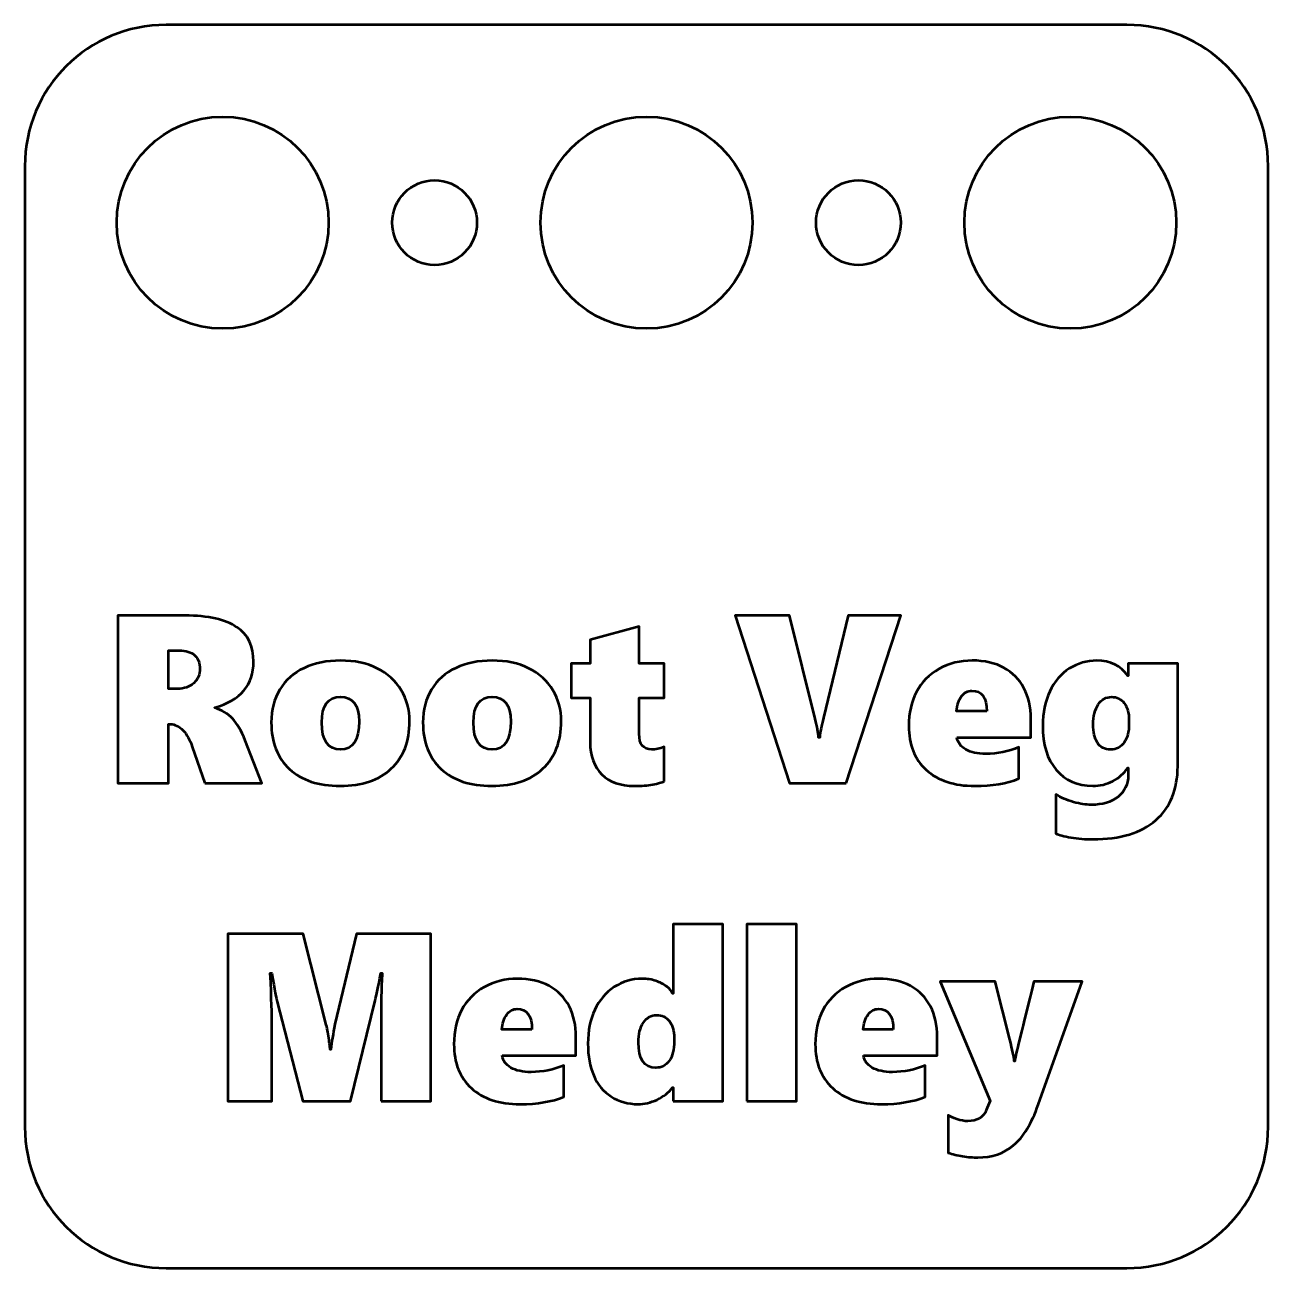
# Model space of a CAD drawing. Header units: centimetres. Extents: x -15.7 to 15.7, y -6.7 to 6.7.
# Drawn here: x -6.7 to -2.3, y -2.2 to 2.2 of the extents above; entities that cross this region are included whole.
import ezdxf

# ---------------------------------------------------------------- set-up
doc = ezdxf.new("R2010")
doc.units = ezdxf.units.CM
doc.header["$MEASUREMENT"] = 0
doc.layers.add('Layer 1', color=7, linetype='Continuous')

msp = doc.modelspace()

# ---------------------------------------------------------------- linework, layer by layer
at = {"layer": 'Layer 1', "lineweight": 53}
for centre, major_axis in [((-5.99999, 1.49999), (0, 0.37501)), ((-4.49999, 1.49999), (0, 0.37501)), ((-2.99999, 1.49999), (0, 0.37501)), ((-5.25, 1.5), (0, 0.15)), ((-3.75, 1.5), (0, 0.15))]:
    msp.add_ellipse(centre, major_axis=major_axis, ratio=1, dxfattribs=at)
msp.add_open_spline([(-6.7, -1.7), (-6.7, -1.7), (-6.7, 1.7), (-6.7, 1.7), (-6.7, 1.7), (-6.7, 1.97614), (-6.47614, 2.2), (-6.2, 2.2), (-6.2, 2.2), (-6.2, 2.2), (-2.8, 2.2), (-2.8, 2.2), (-2.8, 2.2), (-2.52386, 2.2), (-2.3, 1.97614), (-2.3, 1.7), (-2.3, 1.7), (-2.3, 1.7), (-2.3, -1.7), (-2.3, -1.7), (-2.3, -1.7), (-2.3, -1.97614), (-2.52386, -2.2), (-2.8, -2.2), (-2.8, -2.2), (-2.8, -2.2), (-6.2, -2.2), (-6.2, -2.2), (-6.2, -2.2), (-6.47614, -2.2), (-6.7, -1.97614), (-6.7, -1.7)], degree=3, knots=[0, 0, 0, 0, 0.1111111, 0.1111111, 0.1111111, 0.1111111, 0.2222222, 0.2222222, 0.2222222, 0.2222222, 0.3333333, 0.3333333, 0.3333333, 0.3333333, 0.4444444, 0.4444444, 0.4444444, 0.4444444, 0.5555556, 0.5555556, 0.5555556, 0.5555556, 0.6666667, 0.6666667, 0.6666667, 0.6666667, 0.7777778, 0.7777778, 0.7777778, 0.7777778, 1, 1, 1, 1], dxfattribs=at)
at = {"layer": 'Layer 1', "color": 5, "lineweight": 53}
for points, knots in [([(-6.0631, -0.48323), (-6.0631, -0.48323), (-6.10741, -0.35552), (-6.10741, -0.35552), (-6.10741, -0.35552), (-6.11587, -0.33041), (-6.12702, -0.31079), (-6.14057, -0.2964), (-6.14057, -0.2964), (-6.15425, -0.28215), (-6.16907, -0.27495), (-6.18502, -0.27495), (-6.18502, -0.27495), (-6.18502, -0.27495), (-6.19207, -0.27495), (-6.19207, -0.27495), (-6.19207, -0.27495), (-6.19207, -0.27495), (-6.19207, -0.48323), (-6.19207, -0.48323), (-6.19207, -0.48323), (-6.19207, -0.48323), (-6.37072, -0.48323), (-6.37072, -0.48323), (-6.37072, -0.48323), (-6.37072, -0.48323), (-6.37072, 0.10944), (-6.37072, 0.10944), (-6.37072, 0.10944), (-6.37072, 0.10944), (-6.13365, 0.10944), (-6.13365, 0.10944), (-6.13365, 0.10944), (-6.05068, 0.10944), (-5.98944, 0.09589), (-5.94992, 0.06866), (-5.94992, 0.06866), (-5.91041, 0.04156), (-5.89066, 0.00092), (-5.89066, -0.0534), (-5.89066, -0.0534), (-5.89066, -0.09419), (-5.90209, -0.12833), (-5.92509, -0.15585), (-5.92509, -0.15585), (-5.94809, -0.18351), (-5.98238, -0.20341), (-6.02782, -0.21582), (-6.02782, -0.21582), (-6.02782, -0.21582), (-6.02782, -0.21752), (-6.02782, -0.21752), (-6.02782, -0.21752), (-6.0027, -0.22514), (-5.98182, -0.2377), (-5.96516, -0.25505), (-5.96516, -0.25505), (-5.94837, -0.27241), (-5.93341, -0.29823), (-5.92029, -0.33238), (-5.92029, -0.33238), (-5.92029, -0.33238), (-5.86187, -0.48323), (-5.86187, -0.48323), (-5.86187, -0.48323), (-5.86187, -0.48323), (-6.0631, -0.48323), (-6.0631, -0.48323)], [0, 0, 0, 0, 0.0555556, 0.0555556, 0.0555556, 0.0555556, 0.1111111, 0.1111111, 0.1111111, 0.1111111, 0.1666667, 0.1666667, 0.1666667, 0.1666667, 0.2222222, 0.2222222, 0.2222222, 0.2222222, 0.2777778, 0.2777778, 0.2777778, 0.2777778, 0.3333333, 0.3333333, 0.3333333, 0.3333333, 0.3888889, 0.3888889, 0.3888889, 0.3888889, 0.4444444, 0.4444444, 0.4444444, 0.4444444, 0.5, 0.5, 0.5, 0.5, 0.5555556, 0.5555556, 0.5555556, 0.5555556, 0.6111111, 0.6111111, 0.6111111, 0.6111111, 0.6666667, 0.6666667, 0.6666667, 0.6666667, 0.7222222, 0.7222222, 0.7222222, 0.7222222, 0.7777778, 0.7777778, 0.7777778, 0.7777778, 0.8333333, 0.8333333, 0.8333333, 0.8333333, 0.8888889, 0.8888889, 0.8888889, 0.8888889, 1, 1, 1, 1]), ([(-3.79374, -0.48323), (-3.79374, -0.48323), (-3.99426, -0.48323), (-3.99426, -0.48323), (-3.99426, -0.48323), (-3.99426, -0.48323), (-4.18575, 0.10944), (-4.18575, 0.10944), (-4.18575, 0.10944), (-4.18575, 0.10944), (-3.99355, 0.10944), (-3.99355, 0.10944), (-3.99355, 0.10944), (-3.99355, 0.10944), (-3.90296, -0.25548), (-3.90296, -0.25548), (-3.90296, -0.25548), (-3.89576, -0.28483), (-3.89181, -0.30698), (-3.89096, -0.32152), (-3.89096, -0.32152), (-3.89096, -0.32152), (-3.88687, -0.32152), (-3.88687, -0.32152), (-3.88687, -0.32152), (-3.88518, -0.30303), (-3.8808, -0.28017), (-3.87403, -0.25294), (-3.87403, -0.25294), (-3.87403, -0.25294), (-3.78598, 0.10944), (-3.78598, 0.10944), (-3.78598, 0.10944), (-3.78598, 0.10944), (-3.59985, 0.10944), (-3.59985, 0.10944), (-3.59985, 0.10944), (-3.59985, 0.10944), (-3.79374, -0.48323), (-3.79374, -0.48323)], [0, 0, 0, 0, 0.0909091, 0.0909091, 0.0909091, 0.0909091, 0.1818182, 0.1818182, 0.1818182, 0.1818182, 0.2727273, 0.2727273, 0.2727273, 0.2727273, 0.3636364, 0.3636364, 0.3636364, 0.3636364, 0.4545455, 0.4545455, 0.4545455, 0.4545455, 0.5454545, 0.5454545, 0.5454545, 0.5454545, 0.6363636, 0.6363636, 0.6363636, 0.6363636, 0.7272727, 0.7272727, 0.7272727, 0.7272727, 0.8181818, 0.8181818, 0.8181818, 0.8181818, 1, 1, 1, 1]), ([(-4.43791, -0.4773), (-4.44595, -0.48111), (-4.45893, -0.48478), (-4.47714, -0.48817), (-4.47714, -0.48817), (-4.49534, -0.4917), (-4.51721, -0.49339), (-4.5429, -0.49339), (-4.5429, -0.49339), (-4.59186, -0.49339), (-4.63024, -0.47984), (-4.65804, -0.45289), (-4.65804, -0.45289), (-4.6857, -0.42594), (-4.69953, -0.38742), (-4.69953, -0.3376), (-4.69953, -0.3376), (-4.69953, -0.3376), (-4.69953, -0.18182), (-4.69953, -0.18182), (-4.69953, -0.18182), (-4.69953, -0.18182), (-4.76642, -0.18182), (-4.76642, -0.18182), (-4.76642, -0.18182), (-4.76642, -0.18182), (-4.76642, -0.05989), (-4.76642, -0.05989), (-4.76642, -0.05989), (-4.76642, -0.05989), (-4.69953, -0.05989), (-4.69953, -0.05989), (-4.69953, -0.05989), (-4.69953, -0.05989), (-4.69953, 0.02336), (-4.69953, 0.02336), (-4.69953, 0.02336), (-4.69953, 0.02336), (-4.52596, 0.07134), (-4.52596, 0.07134), (-4.52596, 0.07134), (-4.52596, 0.07134), (-4.52596, -0.05989), (-4.52596, -0.05989), (-4.52596, -0.05989), (-4.52596, -0.05989), (-4.43791, -0.05989), (-4.43791, -0.05989), (-4.43791, -0.05989), (-4.43791, -0.05989), (-4.43791, -0.18182), (-4.43791, -0.18182), (-4.43791, -0.18182), (-4.43791, -0.18182), (-4.52596, -0.18182), (-4.52596, -0.18182), (-4.52596, -0.18182), (-4.52596, -0.18182), (-4.52596, -0.30882), (-4.52596, -0.30882), (-4.52596, -0.30882), (-4.52596, -0.34607), (-4.51115, -0.3647), (-4.48165, -0.3647), (-4.48165, -0.3647), (-4.46797, -0.3647), (-4.45329, -0.36159), (-4.43791, -0.35538), (-4.43791, -0.35538), (-4.43791, -0.35538), (-4.43791, -0.4773), (-4.43791, -0.4773)], [0, 0, 0, 0, 0.0526316, 0.0526316, 0.0526316, 0.0526316, 0.1052632, 0.1052632, 0.1052632, 0.1052632, 0.1578947, 0.1578947, 0.1578947, 0.1578947, 0.2105263, 0.2105263, 0.2105263, 0.2105263, 0.2631579, 0.2631579, 0.2631579, 0.2631579, 0.3157895, 0.3157895, 0.3157895, 0.3157895, 0.3684211, 0.3684211, 0.3684211, 0.3684211, 0.4210526, 0.4210526, 0.4210526, 0.4210526, 0.4736842, 0.4736842, 0.4736842, 0.4736842, 0.5263158, 0.5263158, 0.5263158, 0.5263158, 0.5789474, 0.5789474, 0.5789474, 0.5789474, 0.6315789, 0.6315789, 0.6315789, 0.6315789, 0.6842105, 0.6842105, 0.6842105, 0.6842105, 0.7368421, 0.7368421, 0.7368421, 0.7368421, 0.7894737, 0.7894737, 0.7894737, 0.7894737, 0.8421053, 0.8421053, 0.8421053, 0.8421053, 0.8947368, 0.8947368, 0.8947368, 0.8947368, 1, 1, 1, 1]), ([(-6.08031, -0.07866), (-6.08031, -0.05877), (-6.08638, -0.0431), (-6.09852, -0.03153), (-6.09852, -0.03153), (-6.11051, -0.01996), (-6.12956, -0.01417), (-6.15538, -0.01417), (-6.15538, -0.01417), (-6.15538, -0.01417), (-6.19207, -0.01417), (-6.19207, -0.01417), (-6.19207, -0.01417), (-6.19207, -0.01417), (-6.19207, -0.14964), (-6.19207, -0.14964), (-6.19207, -0.14964), (-6.19207, -0.14964), (-6.1599, -0.14964), (-6.1599, -0.14964), (-6.1599, -0.14964), (-6.13591, -0.14964), (-6.11672, -0.14287), (-6.10218, -0.12946), (-6.10218, -0.12946), (-6.08765, -0.11592), (-6.08031, -0.09898), (-6.08031, -0.07866)], [0, 0, 0, 0, 0.125, 0.125, 0.125, 0.125, 0.25, 0.25, 0.25, 0.25, 0.375, 0.375, 0.375, 0.375, 0.5, 0.5, 0.5, 0.5, 0.625, 0.625, 0.625, 0.625, 0.75, 0.75, 0.75, 0.75, 1, 1, 1, 1]), ([(-5.33849, -0.26408), (-5.33849, -0.33549), (-5.36008, -0.39151), (-5.40312, -0.43229), (-5.40312, -0.43229), (-5.4463, -0.47307), (-5.50655, -0.49339), (-5.58402, -0.49339), (-5.58402, -0.49339), (-5.66093, -0.49339), (-5.72076, -0.47349), (-5.76366, -0.4337), (-5.76366, -0.4337), (-5.80641, -0.39391), (-5.82786, -0.33901), (-5.82786, -0.26902), (-5.82786, -0.26902), (-5.82786, -0.22415), (-5.81784, -0.1852), (-5.79767, -0.15218), (-5.79767, -0.15218), (-5.77763, -0.11916), (-5.74898, -0.09376), (-5.71173, -0.07612), (-5.71173, -0.07612), (-5.67447, -0.05848), (-5.63172, -0.04973), (-5.58318, -0.04973), (-5.58318, -0.04973), (-5.53308, -0.04973), (-5.48962, -0.05891), (-5.45279, -0.07739), (-5.45279, -0.07739), (-5.41596, -0.09588), (-5.38774, -0.12142), (-5.36798, -0.1543), (-5.36798, -0.1543), (-5.34837, -0.18704), (-5.33849, -0.22358), (-5.33849, -0.26408)], [0, 0, 0, 0, 0.0909091, 0.0909091, 0.0909091, 0.0909091, 0.1818182, 0.1818182, 0.1818182, 0.1818182, 0.2727273, 0.2727273, 0.2727273, 0.2727273, 0.3636364, 0.3636364, 0.3636364, 0.3636364, 0.4545455, 0.4545455, 0.4545455, 0.4545455, 0.5454545, 0.5454545, 0.5454545, 0.5454545, 0.6363636, 0.6363636, 0.6363636, 0.6363636, 0.7272727, 0.7272727, 0.7272727, 0.7272727, 0.8181818, 0.8181818, 0.8181818, 0.8181818, 1, 1, 1, 1]), ([(-4.80184, -0.26408), (-4.80184, -0.33549), (-4.82343, -0.39151), (-4.86647, -0.43229), (-4.86647, -0.43229), (-4.90965, -0.47307), (-4.9699, -0.49339), (-5.04737, -0.49339), (-5.04737, -0.49339), (-5.12428, -0.49339), (-5.18411, -0.47349), (-5.22701, -0.4337), (-5.22701, -0.4337), (-5.26976, -0.39391), (-5.29121, -0.33901), (-5.29121, -0.26902), (-5.29121, -0.26902), (-5.29121, -0.22415), (-5.28119, -0.1852), (-5.26102, -0.15218), (-5.26102, -0.15218), (-5.24098, -0.11916), (-5.21233, -0.09376), (-5.17508, -0.07612), (-5.17508, -0.07612), (-5.13782, -0.05848), (-5.09507, -0.04973), (-5.04653, -0.04973), (-5.04653, -0.04973), (-4.99643, -0.04973), (-4.95297, -0.05891), (-4.91614, -0.07739), (-4.91614, -0.07739), (-4.87931, -0.09588), (-4.85109, -0.12142), (-4.83133, -0.1543), (-4.83133, -0.1543), (-4.81172, -0.18704), (-4.80184, -0.22358), (-4.80184, -0.26408)], [0, 0, 0, 0, 0.0909091, 0.0909091, 0.0909091, 0.0909091, 0.1818182, 0.1818182, 0.1818182, 0.1818182, 0.2727273, 0.2727273, 0.2727273, 0.2727273, 0.3636364, 0.3636364, 0.3636364, 0.3636364, 0.4545455, 0.4545455, 0.4545455, 0.4545455, 0.5454545, 0.5454545, 0.5454545, 0.5454545, 0.6363636, 0.6363636, 0.6363636, 0.6363636, 0.7272727, 0.7272727, 0.7272727, 0.7272727, 0.8181818, 0.8181818, 0.8181818, 0.8181818, 1, 1, 1, 1]), ([(-3.40159, -0.32152), (-3.39849, -0.33972), (-3.38805, -0.35397), (-3.37012, -0.36441), (-3.37012, -0.36441), (-3.3522, -0.37472), (-3.3285, -0.37994), (-3.299, -0.37994), (-3.299, -0.37994), (-3.25794, -0.37994), (-3.21899, -0.37203), (-3.18231, -0.35623), (-3.18231, -0.35623), (-3.18231, -0.35623), (-3.18231, -0.46771), (-3.18231, -0.46771), (-3.18231, -0.46771), (-3.22506, -0.48478), (-3.27685, -0.49339), (-3.33781, -0.49339), (-3.33781, -0.49339), (-3.41161, -0.49339), (-3.46904, -0.47448), (-3.51011, -0.4368), (-3.51011, -0.4368), (-3.55117, -0.39913), (-3.57177, -0.3472), (-3.57177, -0.28102), (-3.57177, -0.28102), (-3.57177, -0.23558), (-3.56274, -0.1955), (-3.54468, -0.16079), (-3.54468, -0.16079), (-3.52662, -0.12622), (-3.49995, -0.09898), (-3.46453, -0.07923), (-3.46453, -0.07923), (-3.42911, -0.05961), (-3.39016, -0.04973), (-3.34741, -0.04973), (-3.34741, -0.04973), (-3.30366, -0.04973), (-3.26613, -0.0582), (-3.23494, -0.07528), (-3.23494, -0.07528), (-3.2039, -0.09235), (-3.18019, -0.11634), (-3.1641, -0.14724), (-3.1641, -0.14724), (-3.14801, -0.17801), (-3.13997, -0.21413), (-3.13997, -0.25548), (-3.13997, -0.25548), (-3.13997, -0.25548), (-3.13997, -0.32152), (-3.13997, -0.32152), (-3.13997, -0.32152), (-3.13997, -0.32152), (-3.40159, -0.32152), (-3.40159, -0.32152)], [0, 0, 0, 0, 0.0625, 0.0625, 0.0625, 0.0625, 0.125, 0.125, 0.125, 0.125, 0.1875, 0.1875, 0.1875, 0.1875, 0.25, 0.25, 0.25, 0.25, 0.3125, 0.3125, 0.3125, 0.3125, 0.375, 0.375, 0.375, 0.375, 0.4375, 0.4375, 0.4375, 0.4375, 0.5, 0.5, 0.5, 0.5, 0.5625, 0.5625, 0.5625, 0.5625, 0.625, 0.625, 0.625, 0.625, 0.6875, 0.6875, 0.6875, 0.6875, 0.75, 0.75, 0.75, 0.75, 0.8125, 0.8125, 0.8125, 0.8125, 0.875, 0.875, 0.875, 0.875, 1, 1, 1, 1]), ([(-2.62011, -0.4241), (-2.62011, -0.50553), (-2.64565, -0.56888), (-2.69688, -0.61418), (-2.69688, -0.61418), (-2.74796, -0.65948), (-2.82261, -0.6822), (-2.92082, -0.6822), (-2.92082, -0.6822), (-2.94721, -0.6822), (-2.97289, -0.68008), (-2.99773, -0.67599), (-2.99773, -0.67599), (-3.02256, -0.6719), (-3.04034, -0.66724), (-3.05107, -0.66188), (-3.05107, -0.66188), (-3.05107, -0.66188), (-3.05107, -0.52387), (-3.05107, -0.52387), (-3.05107, -0.52387), (-3.03343, -0.53488), (-3.01268, -0.54377), (-2.98898, -0.5504), (-2.98898, -0.5504), (-2.96527, -0.55703), (-2.94424, -0.56028), (-2.92576, -0.56028), (-2.92576, -0.56028), (-2.88625, -0.56028), (-2.85464, -0.55082), (-2.83093, -0.53177), (-2.83093, -0.53177), (-2.80723, -0.51272), (-2.79537, -0.48746), (-2.79537, -0.456), (-2.79537, -0.456), (-2.79537, -0.456), (-2.79537, -0.42989), (-2.79537, -0.42989), (-2.79537, -0.42989), (-2.79537, -0.42989), (-2.79707, -0.42989), (-2.79707, -0.42989), (-2.79707, -0.42989), (-2.80977, -0.44908), (-2.82712, -0.46446), (-2.84928, -0.47603), (-2.84928, -0.47603), (-2.87157, -0.4876), (-2.89528, -0.49339), (-2.92068, -0.49339), (-2.92068, -0.49339), (-2.97529, -0.49339), (-3.01833, -0.47448), (-3.05008, -0.43652), (-3.05008, -0.43652), (-3.08183, -0.3987), (-3.09763, -0.34649), (-3.09763, -0.27989), (-3.09763, -0.27989), (-3.09763, -0.23417), (-3.08931, -0.19381), (-3.0728, -0.15881), (-3.0728, -0.15881), (-3.05629, -0.12382), (-3.03329, -0.09687), (-3.00379, -0.0781), (-3.00379, -0.0781), (-2.9743, -0.05919), (-2.9417, -0.04973), (-2.90614, -0.04973), (-2.90614, -0.04973), (-2.85746, -0.04973), (-2.82105, -0.0678), (-2.79707, -0.10392), (-2.79707, -0.10392), (-2.79707, -0.10392), (-2.79537, -0.10392), (-2.79537, -0.10392), (-2.79537, -0.10392), (-2.79537, -0.10392), (-2.79537, -0.05989), (-2.79537, -0.05989), (-2.79537, -0.05989), (-2.79537, -0.05989), (-2.62011, -0.05989), (-2.62011, -0.05989), (-2.62011, -0.05989), (-2.62011, -0.05989), (-2.62011, -0.4241), (-2.62011, -0.4241)], [0, 0, 0, 0, 0.0416667, 0.0416667, 0.0416667, 0.0416667, 0.0833333, 0.0833333, 0.0833333, 0.0833333, 0.125, 0.125, 0.125, 0.125, 0.1666667, 0.1666667, 0.1666667, 0.1666667, 0.2083333, 0.2083333, 0.2083333, 0.2083333, 0.25, 0.25, 0.25, 0.25, 0.2916667, 0.2916667, 0.2916667, 0.2916667, 0.3333333, 0.3333333, 0.3333333, 0.3333333, 0.375, 0.375, 0.375, 0.375, 0.4166667, 0.4166667, 0.4166667, 0.4166667, 0.4583333, 0.4583333, 0.4583333, 0.4583333, 0.5, 0.5, 0.5, 0.5, 0.5416667, 0.5416667, 0.5416667, 0.5416667, 0.5833333, 0.5833333, 0.5833333, 0.5833333, 0.625, 0.625, 0.625, 0.625, 0.6666667, 0.6666667, 0.6666667, 0.6666667, 0.7083333, 0.7083333, 0.7083333, 0.7083333, 0.75, 0.75, 0.75, 0.75, 0.7916667, 0.7916667, 0.7916667, 0.7916667, 0.8333333, 0.8333333, 0.8333333, 0.8333333, 0.875, 0.875, 0.875, 0.875, 0.9166667, 0.9166667, 0.9166667, 0.9166667, 1, 1, 1, 1]), ([(-3.29576, -0.22923), (-3.29576, -0.18069), (-3.31326, -0.15642), (-3.34825, -0.15642), (-3.34825, -0.15642), (-3.36293, -0.15642), (-3.37506, -0.16305), (-3.38508, -0.17631), (-3.38508, -0.17631), (-3.39496, -0.18972), (-3.40075, -0.20722), (-3.40244, -0.22923), (-3.40244, -0.22923), (-3.40244, -0.22923), (-3.29576, -0.22923), (-3.29576, -0.22923)], [0, 0, 0, 0, 0.2, 0.2, 0.2, 0.2, 0.4, 0.4, 0.4, 0.4, 0.6, 0.6, 0.6, 0.6, 1, 1, 1, 1]), ([(-5.51714, -0.26493), (-5.51714, -0.20722), (-5.53915, -0.17843), (-5.58318, -0.17843), (-5.58318, -0.17843), (-5.6272, -0.17843), (-5.64922, -0.20863), (-5.64922, -0.26902), (-5.64922, -0.26902), (-5.64922, -0.3328), (-5.62692, -0.3647), (-5.58233, -0.3647), (-5.58233, -0.3647), (-5.53887, -0.3647), (-5.51714, -0.33139), (-5.51714, -0.26493)], [0, 0, 0, 0, 0.2, 0.2, 0.2, 0.2, 0.4, 0.4, 0.4, 0.4, 0.6, 0.6, 0.6, 0.6, 1, 1, 1, 1]), ([(-4.98049, -0.26493), (-4.98049, -0.20722), (-5.0025, -0.17843), (-5.04653, -0.17843), (-5.04653, -0.17843), (-5.09055, -0.17843), (-5.11257, -0.20863), (-5.11257, -0.26902), (-5.11257, -0.26902), (-5.11257, -0.3328), (-5.09027, -0.3647), (-5.04568, -0.3647), (-5.04568, -0.3647), (-5.00222, -0.3647), (-4.98049, -0.33139), (-4.98049, -0.26493)], [0, 0, 0, 0, 0.2, 0.2, 0.2, 0.2, 0.4, 0.4, 0.4, 0.4, 0.6, 0.6, 0.6, 0.6, 1, 1, 1, 1]), ([(-2.79241, -0.25957), (-2.79241, -0.23473), (-2.79805, -0.21498), (-2.8092, -0.2003), (-2.8092, -0.2003), (-2.82035, -0.18577), (-2.83517, -0.17843), (-2.85365, -0.17843), (-2.85365, -0.17843), (-2.87355, -0.17843), (-2.88935, -0.18732), (-2.90121, -0.20496), (-2.90121, -0.20496), (-2.91306, -0.2226), (-2.91899, -0.24616), (-2.91899, -0.27565), (-2.91899, -0.27565), (-2.91899, -0.30303), (-2.91405, -0.32462), (-2.90417, -0.34071), (-2.90417, -0.34071), (-2.89415, -0.35665), (-2.87849, -0.3647), (-2.8569, -0.3647), (-2.8569, -0.3647), (-2.83686, -0.3647), (-2.82105, -0.35651), (-2.80962, -0.34), (-2.80962, -0.34), (-2.79819, -0.32363), (-2.79241, -0.30162), (-2.79241, -0.2741), (-2.79241, -0.2741), (-2.79241, -0.2741), (-2.79241, -0.25957), (-2.79241, -0.25957)], [0, 0, 0, 0, 0.1, 0.1, 0.1, 0.1, 0.2, 0.2, 0.2, 0.2, 0.3, 0.3, 0.3, 0.3, 0.4, 0.4, 0.4, 0.4, 0.5, 0.5, 0.5, 0.5, 0.6, 0.6, 0.6, 0.6, 0.7, 0.7, 0.7, 0.7, 0.8, 0.8, 0.8, 0.8, 1, 1, 1, 1]), ([(-4.40589, -1.60944), (-4.40589, -1.60944), (-4.40589, -1.56033), (-4.40589, -1.56033), (-4.40589, -1.56033), (-4.40589, -1.56033), (-4.40758, -1.56033), (-4.40758, -1.56033), (-4.40758, -1.56033), (-4.42155, -1.57868), (-4.4399, -1.59321), (-4.46247, -1.6038), (-4.46247, -1.6038), (-4.48519, -1.61438), (-4.50749, -1.6196), (-4.5295, -1.6196), (-4.5295, -1.6196), (-4.56563, -1.6196), (-4.59752, -1.61071), (-4.62504, -1.59293), (-4.62504, -1.59293), (-4.65255, -1.57515), (-4.67315, -1.55031), (-4.68684, -1.51842), (-4.68684, -1.51842), (-4.70053, -1.48639), (-4.7073, -1.44871), (-4.7073, -1.40525), (-4.7073, -1.40525), (-4.7073, -1.36038), (-4.69912, -1.32058), (-4.68289, -1.28587), (-4.68289, -1.28587), (-4.66666, -1.25116), (-4.6438, -1.22421), (-4.61431, -1.20487), (-4.61431, -1.20487), (-4.58482, -1.18554), (-4.55166, -1.17594), (-4.51511, -1.17594), (-4.51511, -1.17594), (-4.49761, -1.17594), (-4.48167, -1.17848), (-4.46685, -1.18342), (-4.46685, -1.18342), (-4.45217, -1.18836), (-4.43933, -1.195), (-4.42847, -1.20346), (-4.42847, -1.20346), (-4.4176, -1.21179), (-4.41055, -1.22011), (-4.40758, -1.22844), (-4.40758, -1.22844), (-4.40758, -1.22844), (-4.40589, -1.22844), (-4.40589, -1.22844), (-4.40589, -1.22844), (-4.40589, -1.22844), (-4.40589, -0.9829), (-4.40589, -0.9829), (-4.40589, -0.9829), (-4.40589, -0.9829), (-4.22978, -0.9829), (-4.22978, -0.9829), (-4.22978, -0.9829), (-4.22978, -0.9829), (-4.22978, -1.60944), (-4.22978, -1.60944), (-4.22978, -1.60944), (-4.22978, -1.60944), (-4.40589, -1.60944), (-4.40589, -1.60944)], [0, 0, 0, 0, 0.0526316, 0.0526316, 0.0526316, 0.0526316, 0.1052632, 0.1052632, 0.1052632, 0.1052632, 0.1578947, 0.1578947, 0.1578947, 0.1578947, 0.2105263, 0.2105263, 0.2105263, 0.2105263, 0.2631579, 0.2631579, 0.2631579, 0.2631579, 0.3157895, 0.3157895, 0.3157895, 0.3157895, 0.3684211, 0.3684211, 0.3684211, 0.3684211, 0.4210526, 0.4210526, 0.4210526, 0.4210526, 0.4736842, 0.4736842, 0.4736842, 0.4736842, 0.5263158, 0.5263158, 0.5263158, 0.5263158, 0.5789474, 0.5789474, 0.5789474, 0.5789474, 0.6315789, 0.6315789, 0.6315789, 0.6315789, 0.6842105, 0.6842105, 0.6842105, 0.6842105, 0.7368421, 0.7368421, 0.7368421, 0.7368421, 0.7894737, 0.7894737, 0.7894737, 0.7894737, 0.8421053, 0.8421053, 0.8421053, 0.8421053, 0.8947368, 0.8947368, 0.8947368, 0.8947368, 1, 1, 1, 1]), ([(-4.14498, -1.60944), (-4.14498, -1.60944), (-4.14498, -0.9829), (-4.14498, -0.9829), (-4.14498, -0.9829), (-4.14498, -0.9829), (-3.96887, -0.9829), (-3.96887, -0.9829), (-3.96887, -0.9829), (-3.96887, -0.9829), (-3.96887, -1.60944), (-3.96887, -1.60944), (-3.96887, -1.60944), (-3.96887, -1.60944), (-4.14498, -1.60944), (-4.14498, -1.60944)], [0, 0, 0, 0, 0.2, 0.2, 0.2, 0.2, 0.4, 0.4, 0.4, 0.4, 0.6, 0.6, 0.6, 0.6, 1, 1, 1, 1]), ([(-5.43953, -1.60944), (-5.43953, -1.60944), (-5.43953, -1.2846), (-5.43953, -1.2846), (-5.43953, -1.2846), (-5.43953, -1.25398), (-5.43855, -1.2204), (-5.43671, -1.18371), (-5.43671, -1.18371), (-5.43671, -1.18371), (-5.43544, -1.15647), (-5.43544, -1.15647), (-5.43544, -1.15647), (-5.43544, -1.15647), (-5.44038, -1.15647), (-5.44038, -1.15647), (-5.44038, -1.15647), (-5.44913, -1.20304), (-5.4559, -1.23521), (-5.46056, -1.25313), (-5.46056, -1.25313), (-5.46056, -1.25313), (-5.54791, -1.60944), (-5.54791, -1.60944), (-5.54791, -1.60944), (-5.54791, -1.60944), (-5.71569, -1.60944), (-5.71569, -1.60944), (-5.71569, -1.60944), (-5.71569, -1.60944), (-5.80699, -1.25737), (-5.80699, -1.25737), (-5.80699, -1.25737), (-5.80953, -1.24848), (-5.81602, -1.21489), (-5.82646, -1.15647), (-5.82646, -1.15647), (-5.82646, -1.15647), (-5.8314, -1.15647), (-5.8314, -1.15647), (-5.8314, -1.15647), (-5.82759, -1.24904), (-5.82562, -1.3069), (-5.82562, -1.33004), (-5.82562, -1.33004), (-5.82562, -1.33004), (-5.82562, -1.60944), (-5.82562, -1.60944), (-5.82562, -1.60944), (-5.82562, -1.60944), (-5.98225, -1.60944), (-5.98225, -1.60944), (-5.98225, -1.60944), (-5.98225, -1.60944), (-5.98225, -1.01677), (-5.98225, -1.01677), (-5.98225, -1.01677), (-5.98225, -1.01677), (-5.71484, -1.01677), (-5.71484, -1.01677), (-5.71484, -1.01677), (-5.71484, -1.01677), (-5.63342, -1.33851), (-5.63342, -1.33851), (-5.63342, -1.33851), (-5.63145, -1.34514), (-5.62891, -1.35854), (-5.62566, -1.37886), (-5.62566, -1.37886), (-5.62256, -1.39904), (-5.62058, -1.41471), (-5.61973, -1.42571), (-5.61973, -1.42571), (-5.61973, -1.42571), (-5.61719, -1.42571), (-5.61719, -1.42571), (-5.61719, -1.42571), (-5.61423, -1.40059), (-5.60943, -1.3711), (-5.6028, -1.33695), (-5.6028, -1.33695), (-5.6028, -1.33695), (-5.52674, -1.01677), (-5.52674, -1.01677), (-5.52674, -1.01677), (-5.52674, -1.01677), (-5.26343, -1.01677), (-5.26343, -1.01677), (-5.26343, -1.01677), (-5.26343, -1.01677), (-5.26343, -1.60944), (-5.26343, -1.60944), (-5.26343, -1.60944), (-5.26343, -1.60944), (-5.43953, -1.60944), (-5.43953, -1.60944)], [0, 0, 0, 0, 0.04, 0.04, 0.04, 0.04, 0.08, 0.08, 0.08, 0.08, 0.12, 0.12, 0.12, 0.12, 0.16, 0.16, 0.16, 0.16, 0.2, 0.2, 0.2, 0.2, 0.24, 0.24, 0.24, 0.24, 0.28, 0.28, 0.28, 0.28, 0.32, 0.32, 0.32, 0.32, 0.36, 0.36, 0.36, 0.36, 0.4, 0.4, 0.4, 0.4, 0.44, 0.44, 0.44, 0.44, 0.48, 0.48, 0.48, 0.48, 0.52, 0.52, 0.52, 0.52, 0.56, 0.56, 0.56, 0.56, 0.6, 0.6, 0.6, 0.6, 0.64, 0.64, 0.64, 0.64, 0.68, 0.68, 0.68, 0.68, 0.72, 0.72, 0.72, 0.72, 0.76, 0.76, 0.76, 0.76, 0.8, 0.8, 0.8, 0.8, 0.84, 0.84, 0.84, 0.84, 0.88, 0.88, 0.88, 0.88, 0.92, 0.92, 0.92, 0.92, 1, 1, 1, 1]), ([(-5.01126, -1.44773), (-5.00816, -1.46593), (-4.99772, -1.48018), (-4.97979, -1.49062), (-4.97979, -1.49062), (-4.96187, -1.50093), (-4.93817, -1.50615), (-4.90867, -1.50615), (-4.90867, -1.50615), (-4.86761, -1.50615), (-4.82866, -1.49824), (-4.79198, -1.48244), (-4.79198, -1.48244), (-4.79198, -1.48244), (-4.79198, -1.59392), (-4.79198, -1.59392), (-4.79198, -1.59392), (-4.83473, -1.61099), (-4.88652, -1.6196), (-4.94748, -1.6196), (-4.94748, -1.6196), (-5.02128, -1.6196), (-5.07871, -1.60069), (-5.11978, -1.56301), (-5.11978, -1.56301), (-5.16084, -1.52534), (-5.18144, -1.47341), (-5.18144, -1.40723), (-5.18144, -1.40723), (-5.18144, -1.36179), (-5.17241, -1.32171), (-5.15435, -1.287), (-5.15435, -1.287), (-5.13629, -1.25243), (-5.10962, -1.22519), (-5.0742, -1.20544), (-5.0742, -1.20544), (-5.03878, -1.18582), (-4.99983, -1.17594), (-4.95708, -1.17594), (-4.95708, -1.17594), (-4.91333, -1.17594), (-4.8758, -1.18441), (-4.84461, -1.20149), (-4.84461, -1.20149), (-4.81357, -1.21856), (-4.78986, -1.24255), (-4.77377, -1.27345), (-4.77377, -1.27345), (-4.75768, -1.30422), (-4.74964, -1.34034), (-4.74964, -1.38169), (-4.74964, -1.38169), (-4.74964, -1.38169), (-4.74964, -1.44773), (-4.74964, -1.44773), (-4.74964, -1.44773), (-4.74964, -1.44773), (-5.01126, -1.44773), (-5.01126, -1.44773)], [0, 0, 0, 0, 0.0625, 0.0625, 0.0625, 0.0625, 0.125, 0.125, 0.125, 0.125, 0.1875, 0.1875, 0.1875, 0.1875, 0.25, 0.25, 0.25, 0.25, 0.3125, 0.3125, 0.3125, 0.3125, 0.375, 0.375, 0.375, 0.375, 0.4375, 0.4375, 0.4375, 0.4375, 0.5, 0.5, 0.5, 0.5, 0.5625, 0.5625, 0.5625, 0.5625, 0.625, 0.625, 0.625, 0.625, 0.6875, 0.6875, 0.6875, 0.6875, 0.75, 0.75, 0.75, 0.75, 0.8125, 0.8125, 0.8125, 0.8125, 0.875, 0.875, 0.875, 0.875, 1, 1, 1, 1]), ([(-3.7325, -1.44773), (-3.7294, -1.46593), (-3.71896, -1.48018), (-3.70103, -1.49062), (-3.70103, -1.49062), (-3.68311, -1.50093), (-3.65941, -1.50615), (-3.62991, -1.50615), (-3.62991, -1.50615), (-3.58885, -1.50615), (-3.5499, -1.49824), (-3.51322, -1.48244), (-3.51322, -1.48244), (-3.51322, -1.48244), (-3.51322, -1.59392), (-3.51322, -1.59392), (-3.51322, -1.59392), (-3.55597, -1.61099), (-3.60776, -1.6196), (-3.66872, -1.6196), (-3.66872, -1.6196), (-3.74252, -1.6196), (-3.79995, -1.60069), (-3.84102, -1.56301), (-3.84102, -1.56301), (-3.88208, -1.52534), (-3.90268, -1.47341), (-3.90268, -1.40723), (-3.90268, -1.40723), (-3.90268, -1.36179), (-3.89365, -1.32171), (-3.87559, -1.287), (-3.87559, -1.287), (-3.85753, -1.25243), (-3.83086, -1.22519), (-3.79544, -1.20544), (-3.79544, -1.20544), (-3.76002, -1.18582), (-3.72107, -1.17594), (-3.67832, -1.17594), (-3.67832, -1.17594), (-3.63457, -1.17594), (-3.59704, -1.18441), (-3.56585, -1.20149), (-3.56585, -1.20149), (-3.53481, -1.21856), (-3.5111, -1.24255), (-3.49501, -1.27345), (-3.49501, -1.27345), (-3.47892, -1.30422), (-3.47088, -1.34034), (-3.47088, -1.38169), (-3.47088, -1.38169), (-3.47088, -1.38169), (-3.47088, -1.44773), (-3.47088, -1.44773), (-3.47088, -1.44773), (-3.47088, -1.44773), (-3.7325, -1.44773), (-3.7325, -1.44773)], [0, 0, 0, 0, 0.0625, 0.0625, 0.0625, 0.0625, 0.125, 0.125, 0.125, 0.125, 0.1875, 0.1875, 0.1875, 0.1875, 0.25, 0.25, 0.25, 0.25, 0.3125, 0.3125, 0.3125, 0.3125, 0.375, 0.375, 0.375, 0.375, 0.4375, 0.4375, 0.4375, 0.4375, 0.5, 0.5, 0.5, 0.5, 0.5625, 0.5625, 0.5625, 0.5625, 0.625, 0.625, 0.625, 0.625, 0.6875, 0.6875, 0.6875, 0.6875, 0.75, 0.75, 0.75, 0.75, 0.8125, 0.8125, 0.8125, 0.8125, 0.875, 0.875, 0.875, 0.875, 1, 1, 1, 1]), ([(-3.32779, -1.80841), (-3.3443, -1.80841), (-3.36208, -1.807), (-3.38113, -1.80403), (-3.38113, -1.80403), (-3.40004, -1.80121), (-3.41711, -1.79698), (-3.43193, -1.79147), (-3.43193, -1.79147), (-3.43193, -1.79147), (-3.43193, -1.65855), (-3.43193, -1.65855), (-3.43193, -1.65855), (-3.42502, -1.66377), (-3.41486, -1.66871), (-3.40117, -1.67308), (-3.40117, -1.67308), (-3.38762, -1.67746), (-3.37464, -1.67971), (-3.36264, -1.67971), (-3.36264, -1.67971), (-3.32991, -1.67971), (-3.30817, -1.66673), (-3.29745, -1.64091), (-3.29745, -1.64091), (-3.29745, -1.64091), (-3.28376, -1.60775), (-3.28376, -1.60775), (-3.28376, -1.60775), (-3.28376, -1.60775), (-3.46072, -1.1861), (-3.46072, -1.1861), (-3.46072, -1.1861), (-3.46072, -1.1861), (-3.26598, -1.1861), (-3.26598, -1.1861), (-3.26598, -1.1861), (-3.26598, -1.1861), (-3.21462, -1.39029), (-3.21462, -1.39029), (-3.21462, -1.39029), (-3.20474, -1.42839), (-3.19938, -1.45393), (-3.19853, -1.4672), (-3.19853, -1.4672), (-3.19853, -1.4672), (-3.19684, -1.4672), (-3.19684, -1.4672), (-3.19684, -1.4672), (-3.19599, -1.46113), (-3.19486, -1.45436), (-3.19331, -1.44688), (-3.19331, -1.44688), (-3.19176, -1.43954), (-3.17031, -1.35262), (-3.12896, -1.1861), (-3.12896, -1.1861), (-3.12896, -1.1861), (-2.95779, -1.1861), (-2.95779, -1.1861), (-2.95779, -1.1861), (-2.95779, -1.1861), (-3.11358, -1.62158), (-3.11358, -1.62158), (-3.11358, -1.62158), (-3.13701, -1.68818), (-3.16608, -1.73602), (-3.20065, -1.76495), (-3.20065, -1.76495), (-3.23522, -1.79387), (-3.27755, -1.80841), (-3.32779, -1.80841)], [0, 0, 0, 0, 0.0526316, 0.0526316, 0.0526316, 0.0526316, 0.1052632, 0.1052632, 0.1052632, 0.1052632, 0.1578947, 0.1578947, 0.1578947, 0.1578947, 0.2105263, 0.2105263, 0.2105263, 0.2105263, 0.2631579, 0.2631579, 0.2631579, 0.2631579, 0.3157895, 0.3157895, 0.3157895, 0.3157895, 0.3684211, 0.3684211, 0.3684211, 0.3684211, 0.4210526, 0.4210526, 0.4210526, 0.4210526, 0.4736842, 0.4736842, 0.4736842, 0.4736842, 0.5263158, 0.5263158, 0.5263158, 0.5263158, 0.5789474, 0.5789474, 0.5789474, 0.5789474, 0.6315789, 0.6315789, 0.6315789, 0.6315789, 0.6842105, 0.6842105, 0.6842105, 0.6842105, 0.7368421, 0.7368421, 0.7368421, 0.7368421, 0.7894737, 0.7894737, 0.7894737, 0.7894737, 0.8421053, 0.8421053, 0.8421053, 0.8421053, 0.8947368, 0.8947368, 0.8947368, 0.8947368, 1, 1, 1, 1]), ([(-4.90543, -1.35544), (-4.90543, -1.3069), (-4.92293, -1.28263), (-4.95792, -1.28263), (-4.95792, -1.28263), (-4.9726, -1.28263), (-4.98473, -1.28926), (-4.99475, -1.30252), (-4.99475, -1.30252), (-5.00463, -1.31593), (-5.01042, -1.33343), (-5.01211, -1.35544), (-5.01211, -1.35544), (-5.01211, -1.35544), (-4.90543, -1.35544), (-4.90543, -1.35544)], [0, 0, 0, 0, 0.2, 0.2, 0.2, 0.2, 0.4, 0.4, 0.4, 0.4, 0.6, 0.6, 0.6, 0.6, 1, 1, 1, 1]), ([(-4.40222, -1.38493), (-4.40222, -1.35953), (-4.40772, -1.33978), (-4.41887, -1.32581), (-4.41887, -1.32581), (-4.43002, -1.31169), (-4.44512, -1.30464), (-4.46417, -1.30464), (-4.46417, -1.30464), (-4.48322, -1.30464), (-4.49874, -1.31339), (-4.51073, -1.33089), (-4.51073, -1.33089), (-4.52273, -1.34838), (-4.52866, -1.37181), (-4.52866, -1.40102), (-4.52866, -1.40102), (-4.52866, -1.46099), (-4.50805, -1.49091), (-4.46671, -1.49091), (-4.46671, -1.49091), (-4.44709, -1.49091), (-4.43143, -1.48286), (-4.41972, -1.46663), (-4.41972, -1.46663), (-4.40801, -1.45055), (-4.40222, -1.42698), (-4.40222, -1.39608), (-4.40222, -1.39608), (-4.40222, -1.39608), (-4.40222, -1.38493), (-4.40222, -1.38493)], [0, 0, 0, 0, 0.1111111, 0.1111111, 0.1111111, 0.1111111, 0.2222222, 0.2222222, 0.2222222, 0.2222222, 0.3333333, 0.3333333, 0.3333333, 0.3333333, 0.4444444, 0.4444444, 0.4444444, 0.4444444, 0.5555556, 0.5555556, 0.5555556, 0.5555556, 0.6666667, 0.6666667, 0.6666667, 0.6666667, 0.7777778, 0.7777778, 0.7777778, 0.7777778, 1, 1, 1, 1]), ([(-3.62667, -1.35544), (-3.62667, -1.3069), (-3.64417, -1.28263), (-3.67916, -1.28263), (-3.67916, -1.28263), (-3.69384, -1.28263), (-3.70597, -1.28926), (-3.71599, -1.30252), (-3.71599, -1.30252), (-3.72587, -1.31593), (-3.73166, -1.33343), (-3.73335, -1.35544), (-3.73335, -1.35544), (-3.73335, -1.35544), (-3.62667, -1.35544), (-3.62667, -1.35544)], [0, 0, 0, 0, 0.2, 0.2, 0.2, 0.2, 0.4, 0.4, 0.4, 0.4, 0.6, 0.6, 0.6, 0.6, 1, 1, 1, 1])]:
    msp.add_open_spline(points, degree=3, knots=knots, dxfattribs=at)

doc.saveas('drawing.dxf')
